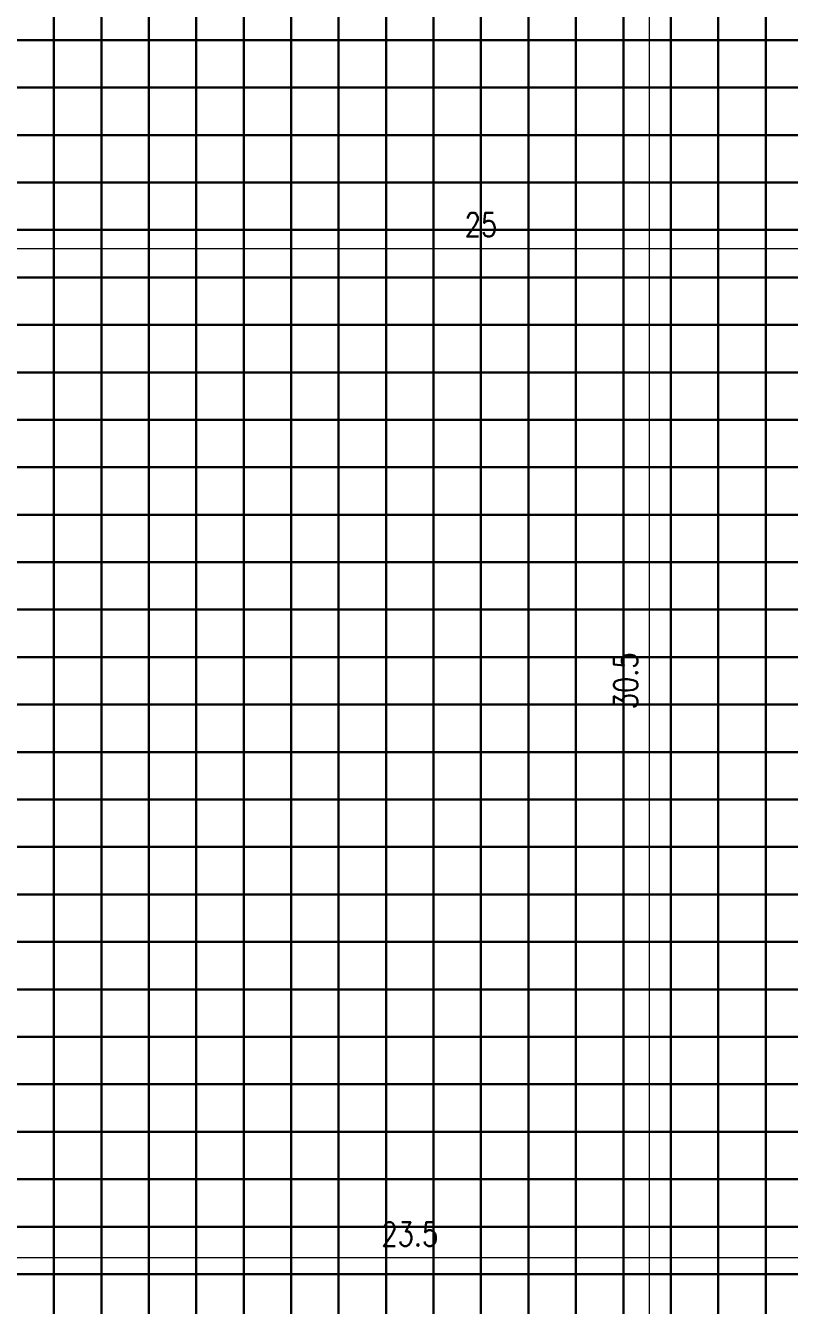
# Model space of a CAD drawing. Header units: millimetres. Extents: x -66 to 79, y -30 to 113.
# Drawn here: x -22.3 to -14.25, y 84.82 to 98.3 of the extents above; entities that cross this region are included whole.
import ezdxf

# ---------------------------------------------------------------- set-up
doc = ezdxf.new("R2010")
doc.units = ezdxf.units.MM
doc.layers.get('Defpoints').update_dxf_attribs({"color": 181})
doc.layers.add('Main_blokcs', color=3, linetype='Continuous')
doc.styles.add('ROMANS', font='ROMANS.shx', dxfattribs={"width": 0.8})
doc.dimstyles.new('DIM_0.1', dxfattribs={"dimscale": 0.1, "dimtxt": 2.5, "dimasz": 2.5, "dimexe": 1.25, "dimexo": 1.25, "dimgap": 1.25, "dimtad": 1, "dimdec": 3, "dimzin": 11, "dimdsep": 46, "dimtxsty": 'ROMANS', "dimcen": 0, "dimclrd": 1, "dimclre": 1, "dimclrt": 7, "dimadec": 4, "dimazin": 3, "dimtfac": 1, "dimtdec": 3, "dimtofl": 0, "dimtmove": 2, "dimatfit": 3, "dimfxl": 1, "dimfrac": 2, "dimtolj": 1, "dimtzin": 11, "dimlwd": 0, "dimlwe": 0, "dimarcsym": 0})

# ---------------------------------------------------------------- blocks, each defined once
blk = doc.blocks.new('*D11')
at = {"color": 1, "lineweight": 0, "transparency": 16777216}
for p, q in [((-15.125, 106.651), (-15.849, 106.651)), ((-15.724, 76.401), (-15.724, 106.401)), ((-15.125, 76.151), (-15.849, 76.151))]:
    blk.add_line(p, q, dxfattribs=at)
at = {"color": 1, "transparency": 16777216}
for points in [[(-15.766, 106.401), (-15.683, 106.401), (-15.724, 106.651)], [(-15.766, 76.401), (-15.683, 76.401), (-15.724, 76.151)]]:
    blk.add_solid(points, dxfattribs=at)
at = {"layer": 'Defpoints', "color": 0, "transparency": 16777216}
for p in [(-15.724, 106.651), (-15, 106.651), (-15, 76.151)]:
    blk.add_point(p, dxfattribs=at)
at = {"color": 7, "transparency": 16777216, "insert": (-15.974, 91.401), "char_height": 0.25, "attachment_point": 5, "rotation": 90, "style": 'ROMANS'}
blk.add_mtext('\\A1;30.5', dxfattribs=at)
blk = doc.blocks.new('*D25')
at = {"color": 1, "lineweight": 0, "transparency": 16777216}
for p, q in [((-30, 85.526), (-30, 85.197)), ((-6.5, 85.526), (-6.5, 85.197)), ((-6.75, 85.322), (-29.75, 85.322))]:
    blk.add_line(p, q, dxfattribs=at)
at = {"color": 1, "transparency": 16777216}
for points in [[(-29.75, 85.363), (-29.75, 85.28), (-30, 85.322)], [(-6.75, 85.363), (-6.75, 85.28), (-6.5, 85.322)]]:
    blk.add_solid(points, dxfattribs=at)
at = {"layer": 'Defpoints', "color": 0, "transparency": 16777216}
for p in [(-30, 85.651), (-6.5, 85.651), (-30, 85.322)]:
    blk.add_point(p, dxfattribs=at)
at = {"color": 7, "transparency": 16777216, "insert": (-18.25, 85.572), "char_height": 0.25, "attachment_point": 5, "style": 'ROMANS'}
blk.add_mtext('\\A1;23.5', dxfattribs=at)
blk = doc.blocks.new('*D38')
at = {"color": 1, "lineweight": 0, "transparency": 16777216}
for p, q in [((-30, 96.026), (-30, 95.831)), ((-5, 96.026), (-5, 95.831)), ((-29.75, 95.956), (-5.25, 95.956))]:
    blk.add_line(p, q, dxfattribs=at)
at = {"color": 1, "transparency": 16777216}
for points in [[(-29.75, 95.997), (-29.75, 95.914), (-30, 95.956)], [(-5.25, 95.997), (-5.25, 95.914), (-5, 95.956)]]:
    blk.add_solid(points, dxfattribs=at)
at = {"layer": 'Defpoints', "color": 0, "transparency": 16777216}
for p in [(-30, 96.151), (-5, 96.151), (-5, 95.956)]:
    blk.add_point(p, dxfattribs=at)
at = {"color": 7, "transparency": 16777216, "insert": (-17.5, 96.206), "char_height": 0.25, "attachment_point": 5, "style": 'ROMANS'}
blk.add_mtext('\\A1;25', dxfattribs=at)

msp = doc.modelspace()

# ---------------------------------------------------------------- linework, layer by layer
for points in [[(-22.5, 98.6508), (-22, 98.6508), (-22, 98.1508), (-22.5, 98.1508)], [(-22, 98.6508), (-21.5, 98.6508), (-21.5, 98.1508), (-22, 98.1508)], [(-21.5, 98.6508), (-21, 98.6508), (-21, 98.1508), (-21.5, 98.1508)], [(-21, 98.6508), (-20.5, 98.6508), (-20.5, 98.1508), (-21, 98.1508)], [(-20.5, 98.6508), (-20, 98.6508), (-20, 98.1508), (-20.5, 98.1508)], [(-20, 98.6508), (-19.5, 98.6508), (-19.5, 98.1508), (-20, 98.1508)], [(-19.5, 98.6508), (-19, 98.6508), (-19, 98.1508), (-19.5, 98.1508)], [(-19, 98.6508), (-18.5, 98.6508), (-18.5, 98.1508), (-19, 98.1508)], [(-18.5, 98.6508), (-18, 98.6508), (-18, 98.1508), (-18.5, 98.1508)], [(-18, 98.6508), (-17.5, 98.6508), (-17.5, 98.1508), (-18, 98.1508)], [(-17.5, 98.6508), (-17, 98.6508), (-17, 98.1508), (-17.5, 98.1508)], [(-17, 98.6508), (-16.5, 98.6508), (-16.5, 98.1508), (-17, 98.1508)], [(-16.5, 98.6508), (-16, 98.6508), (-16, 98.1508), (-16.5, 98.1508)], [(-16, 98.6508), (-15.5, 98.6508), (-15.5, 98.1508), (-16, 98.1508)], [(-15.5, 98.6508), (-15, 98.6508), (-15, 98.1508), (-15.5, 98.1508)], [(-15, 98.6508), (-14.5, 98.6508), (-14.5, 98.1508), (-15, 98.1508)], [(-14.5, 98.6508), (-14, 98.6508), (-14, 98.1508), (-14.5, 98.1508)], [(-22.5, 98.1508), (-22, 98.1508), (-22, 97.6508), (-22.5, 97.6508)], [(-22, 98.1508), (-21.5, 98.1508), (-21.5, 97.6508), (-22, 97.6508)], [(-21.5, 98.1508), (-21, 98.1508), (-21, 97.6508), (-21.5, 97.6508)], [(-21, 98.1508), (-20.5, 98.1508), (-20.5, 97.6508), (-21, 97.6508)], [(-20.5, 98.1508), (-20, 98.1508), (-20, 97.6508), (-20.5, 97.6508)], [(-20, 98.1508), (-19.5, 98.1508), (-19.5, 97.6508), (-20, 97.6508)], [(-19.5, 98.1508), (-19, 98.1508), (-19, 97.6508), (-19.5, 97.6508)], [(-19, 98.1508), (-18.5, 98.1508), (-18.5, 97.6508), (-19, 97.6508)], [(-18.5, 98.1508), (-18, 98.1508), (-18, 97.6508), (-18.5, 97.6508)], [(-18, 98.1508), (-17.5, 98.1508), (-17.5, 97.6508), (-18, 97.6508)], [(-17.5, 98.1508), (-17, 98.1508), (-17, 97.6508), (-17.5, 97.6508)], [(-17, 98.1508), (-16.5, 98.1508), (-16.5, 97.6508), (-17, 97.6508)], [(-16.5, 98.1508), (-16, 98.1508), (-16, 97.6508), (-16.5, 97.6508)], [(-16, 98.1508), (-15.5, 98.1508), (-15.5, 97.6508), (-16, 97.6508)], [(-15.5, 98.1508), (-15, 98.1508), (-15, 97.6508), (-15.5, 97.6508)], [(-15, 98.1508), (-14.5, 98.1508), (-14.5, 97.6508), (-15, 97.6508)], [(-14.5, 98.1508), (-14, 98.1508), (-14, 97.6508), (-14.5, 97.6508)], [(-22.5, 97.6508), (-22, 97.6508), (-22, 97.1508), (-22.5, 97.1508)], [(-22, 97.6508), (-21.5, 97.6508), (-21.5, 97.1508), (-22, 97.1508)], [(-21.5, 97.6508), (-21, 97.6508), (-21, 97.1508), (-21.5, 97.1508)], [(-21, 97.6508), (-20.5, 97.6508), (-20.5, 97.1508), (-21, 97.1508)], [(-20.5, 97.6508), (-20, 97.6508), (-20, 97.1508), (-20.5, 97.1508)], [(-20, 97.6508), (-19.5, 97.6508), (-19.5, 97.1508), (-20, 97.1508)], [(-19.5, 97.6508), (-19, 97.6508), (-19, 97.1508), (-19.5, 97.1508)], [(-19, 97.6508), (-18.5, 97.6508), (-18.5, 97.1508), (-19, 97.1508)], [(-18.5, 97.6508), (-18, 97.6508), (-18, 97.1508), (-18.5, 97.1508)], [(-18, 97.6508), (-17.5, 97.6508), (-17.5, 97.1508), (-18, 97.1508)], [(-17.5, 97.6508), (-17, 97.6508), (-17, 97.1508), (-17.5, 97.1508)], [(-17, 97.6508), (-16.5, 97.6508), (-16.5, 97.1508), (-17, 97.1508)], [(-16.5, 97.6508), (-16, 97.6508), (-16, 97.1508), (-16.5, 97.1508)], [(-16, 97.6508), (-15.5, 97.6508), (-15.5, 97.1508), (-16, 97.1508)], [(-15.5, 97.6508), (-15, 97.6508), (-15, 97.1508), (-15.5, 97.1508)], [(-15, 97.6508), (-14.5, 97.6508), (-14.5, 97.1508), (-15, 97.1508)], [(-14.5, 97.6508), (-14, 97.6508), (-14, 97.1508), (-14.5, 97.1508)], [(-22.5, 97.1508), (-22, 97.1508), (-22, 96.6508), (-22.5, 96.6508)], [(-22, 97.1508), (-21.5, 97.1508), (-21.5, 96.6508), (-22, 96.6508)], [(-21.5, 97.1508), (-21, 97.1508), (-21, 96.6508), (-21.5, 96.6508)], [(-21, 97.1508), (-20.5, 97.1508), (-20.5, 96.6508), (-21, 96.6508)], [(-20.5, 97.1508), (-20, 97.1508), (-20, 96.6508), (-20.5, 96.6508)], [(-20, 97.1508), (-19.5, 97.1508), (-19.5, 96.6508), (-20, 96.6508)], [(-19.5, 97.1508), (-19, 97.1508), (-19, 96.6508), (-19.5, 96.6508)], [(-19, 97.1508), (-18.5, 97.1508), (-18.5, 96.6508), (-19, 96.6508)], [(-18.5, 97.1508), (-18, 97.1508), (-18, 96.6508), (-18.5, 96.6508)], [(-18, 97.1508), (-17.5, 97.1508), (-17.5, 96.6508), (-18, 96.6508)], [(-17.5, 97.1508), (-17, 97.1508), (-17, 96.6508), (-17.5, 96.6508)], [(-17, 97.1508), (-16.5, 97.1508), (-16.5, 96.6508), (-17, 96.6508)], [(-16.5, 97.1508), (-16, 97.1508), (-16, 96.6508), (-16.5, 96.6508)], [(-16, 97.1508), (-15.5, 97.1508), (-15.5, 96.6508), (-16, 96.6508)], [(-15.5, 97.1508), (-15, 97.1508), (-15, 96.6508), (-15.5, 96.6508)], [(-15, 97.1508), (-14.5, 97.1508), (-14.5, 96.6508), (-15, 96.6508)], [(-14.5, 97.1508), (-14, 97.1508), (-14, 96.6508), (-14.5, 96.6508)], [(-22.5, 96.6508), (-22, 96.6508), (-22, 96.1508), (-22.5, 96.1508)], [(-22, 96.6508), (-21.5, 96.6508), (-21.5, 96.1508), (-22, 96.1508)], [(-21.5, 96.6508), (-21, 96.6508), (-21, 96.1508), (-21.5, 96.1508)], [(-21, 96.6508), (-20.5, 96.6508), (-20.5, 96.1508), (-21, 96.1508)], [(-20.5, 96.6508), (-20, 96.6508), (-20, 96.1508), (-20.5, 96.1508)], [(-20, 96.6508), (-19.5, 96.6508), (-19.5, 96.1508), (-20, 96.1508)], [(-19.5, 96.6508), (-19, 96.6508), (-19, 96.1508), (-19.5, 96.1508)], [(-19, 96.6508), (-18.5, 96.6508), (-18.5, 96.1508), (-19, 96.1508)], [(-18.5, 96.6508), (-18, 96.6508), (-18, 96.1508), (-18.5, 96.1508)], [(-18, 96.6508), (-17.5, 96.6508), (-17.5, 96.1508), (-18, 96.1508)], [(-17.5, 96.6508), (-17, 96.6508), (-17, 96.1508), (-17.5, 96.1508)], [(-17, 96.6508), (-16.5, 96.6508), (-16.5, 96.1508), (-17, 96.1508)], [(-16.5, 96.6508), (-16, 96.6508), (-16, 96.1508), (-16.5, 96.1508)], [(-16, 96.6508), (-15.5, 96.6508), (-15.5, 96.1508), (-16, 96.1508)], [(-15.5, 96.6508), (-15, 96.6508), (-15, 96.1508), (-15.5, 96.1508)], [(-15, 96.6508), (-14.5, 96.6508), (-14.5, 96.1508), (-15, 96.1508)], [(-14.5, 96.6508), (-14, 96.6508), (-14, 96.1508), (-14.5, 96.1508)], [(-22.5, 96.1508), (-22, 96.1508), (-22, 95.6508), (-22.5, 95.6508)], [(-22, 96.1508), (-21.5, 96.1508), (-21.5, 95.6508), (-22, 95.6508)], [(-21.5, 96.1508), (-21, 96.1508), (-21, 95.6508), (-21.5, 95.6508)], [(-21, 96.1508), (-20.5, 96.1508), (-20.5, 95.6508), (-21, 95.6508)], [(-20.5, 96.1508), (-20, 96.1508), (-20, 95.6508), (-20.5, 95.6508)], [(-20, 96.1508), (-19.5, 96.1508), (-19.5, 95.6508), (-20, 95.6508)], [(-19.5, 96.1508), (-19, 96.1508), (-19, 95.6508), (-19.5, 95.6508)], [(-19, 96.1508), (-18.5, 96.1508), (-18.5, 95.6508), (-19, 95.6508)], [(-18.5, 96.1508), (-18, 96.1508), (-18, 95.6508), (-18.5, 95.6508)], [(-18, 96.1508), (-17.5, 96.1508), (-17.5, 95.6508), (-18, 95.6508)], [(-17.5, 96.1508), (-17, 96.1508), (-17, 95.6508), (-17.5, 95.6508)], [(-17, 96.1508), (-16.5, 96.1508), (-16.5, 95.6508), (-17, 95.6508)], [(-16.5, 96.1508), (-16, 96.1508), (-16, 95.6508), (-16.5, 95.6508)], [(-16, 96.1508), (-15.5, 96.1508), (-15.5, 95.6508), (-16, 95.6508)], [(-15.5, 96.1508), (-15, 96.1508), (-15, 95.6508), (-15.5, 95.6508)], [(-15, 96.1508), (-14.5, 96.1508), (-14.5, 95.6508), (-15, 95.6508)], [(-14.5, 96.1508), (-14, 96.1508), (-14, 95.6508), (-14.5, 95.6508)], [(-22.5, 95.6508), (-22, 95.6508), (-22, 95.1508), (-22.5, 95.1508)], [(-22, 95.6508), (-21.5, 95.6508), (-21.5, 95.1508), (-22, 95.1508)], [(-21.5, 95.6508), (-21, 95.6508), (-21, 95.1508), (-21.5, 95.1508)], [(-21, 95.6508), (-20.5, 95.6508), (-20.5, 95.1508), (-21, 95.1508)], [(-20.5, 95.6508), (-20, 95.6508), (-20, 95.1508), (-20.5, 95.1508)], [(-20, 95.6508), (-19.5, 95.6508), (-19.5, 95.1508), (-20, 95.1508)], [(-19.5, 95.6508), (-19, 95.6508), (-19, 95.1508), (-19.5, 95.1508)], [(-19, 95.6508), (-18.5, 95.6508), (-18.5, 95.1508), (-19, 95.1508)], [(-18.5, 95.6508), (-18, 95.6508), (-18, 95.1508), (-18.5, 95.1508)], [(-18, 95.6508), (-17.5, 95.6508), (-17.5, 95.1508), (-18, 95.1508)], [(-17.5, 95.6508), (-17, 95.6508), (-17, 95.1508), (-17.5, 95.1508)], [(-17, 95.6508), (-16.5, 95.6508), (-16.5, 95.1508), (-17, 95.1508)], [(-16.5, 95.6508), (-16, 95.6508), (-16, 95.1508), (-16.5, 95.1508)], [(-16, 95.6508), (-15.5, 95.6508), (-15.5, 95.1508), (-16, 95.1508)], [(-15.5, 95.6508), (-15, 95.6508), (-15, 95.1508), (-15.5, 95.1508)], [(-15, 95.6508), (-14.5, 95.6508), (-14.5, 95.1508), (-15, 95.1508)], [(-14.5, 95.6508), (-14, 95.6508), (-14, 95.1508), (-14.5, 95.1508)], [(-22.5, 95.1508), (-22, 95.1508), (-22, 94.6508), (-22.5, 94.6508)], [(-22, 95.1508), (-21.5, 95.1508), (-21.5, 94.6508), (-22, 94.6508)], [(-21.5, 95.1508), (-21, 95.1508), (-21, 94.6508), (-21.5, 94.6508)], [(-21, 95.1508), (-20.5, 95.1508), (-20.5, 94.6508), (-21, 94.6508)], [(-20.5, 95.1508), (-20, 95.1508), (-20, 94.6508), (-20.5, 94.6508)], [(-20, 95.1508), (-19.5, 95.1508), (-19.5, 94.6508), (-20, 94.6508)], [(-19.5, 95.1508), (-19, 95.1508), (-19, 94.6508), (-19.5, 94.6508)], [(-19, 95.1508), (-18.5, 95.1508), (-18.5, 94.6508), (-19, 94.6508)], [(-18.5, 95.1508), (-18, 95.1508), (-18, 94.6508), (-18.5, 94.6508)], [(-18, 95.1508), (-17.5, 95.1508), (-17.5, 94.6508), (-18, 94.6508)], [(-17.5, 95.1508), (-17, 95.1508), (-17, 94.6508), (-17.5, 94.6508)], [(-17, 95.1508), (-16.5, 95.1508), (-16.5, 94.6508), (-17, 94.6508)], [(-16.5, 95.1508), (-16, 95.1508), (-16, 94.6508), (-16.5, 94.6508)], [(-16, 95.1508), (-15.5, 95.1508), (-15.5, 94.6508), (-16, 94.6508)], [(-15.5, 95.1508), (-15, 95.1508), (-15, 94.6508), (-15.5, 94.6508)], [(-15, 95.1508), (-14.5, 95.1508), (-14.5, 94.6508), (-15, 94.6508)], [(-14.5, 95.1508), (-14, 95.1508), (-14, 94.6508), (-14.5, 94.6508)], [(-22.5, 94.6508), (-22, 94.6508), (-22, 94.1508), (-22.5, 94.1508)], [(-22, 94.6508), (-21.5, 94.6508), (-21.5, 94.1508), (-22, 94.1508)], [(-21.5, 94.6508), (-21, 94.6508), (-21, 94.1508), (-21.5, 94.1508)], [(-21, 94.6508), (-20.5, 94.6508), (-20.5, 94.1508), (-21, 94.1508)], [(-20.5, 94.6508), (-20, 94.6508), (-20, 94.1508), (-20.5, 94.1508)], [(-20, 94.6508), (-19.5, 94.6508), (-19.5, 94.1508), (-20, 94.1508)], [(-19.5, 94.6508), (-19, 94.6508), (-19, 94.1508), (-19.5, 94.1508)], [(-19, 94.6508), (-18.5, 94.6508), (-18.5, 94.1508), (-19, 94.1508)], [(-18.5, 94.6508), (-18, 94.6508), (-18, 94.1508), (-18.5, 94.1508)], [(-18, 94.6508), (-17.5, 94.6508), (-17.5, 94.1508), (-18, 94.1508)], [(-17.5, 94.6508), (-17, 94.6508), (-17, 94.1508), (-17.5, 94.1508)], [(-17, 94.6508), (-16.5, 94.6508), (-16.5, 94.1508), (-17, 94.1508)], [(-16.5, 94.6508), (-16, 94.6508), (-16, 94.1508), (-16.5, 94.1508)], [(-16, 94.6508), (-15.5, 94.6508), (-15.5, 94.1508), (-16, 94.1508)], [(-15.5, 94.6508), (-15, 94.6508), (-15, 94.1508), (-15.5, 94.1508)], [(-15, 94.6508), (-14.5, 94.6508), (-14.5, 94.1508), (-15, 94.1508)], [(-14.5, 94.6508), (-14, 94.6508), (-14, 94.1508), (-14.5, 94.1508)], [(-22.5, 94.1508), (-22, 94.1508), (-22, 93.6508), (-22.5, 93.6508)], [(-22, 94.1508), (-21.5, 94.1508), (-21.5, 93.6508), (-22, 93.6508)], [(-21.5, 94.1508), (-21, 94.1508), (-21, 93.6508), (-21.5, 93.6508)], [(-21, 94.1508), (-20.5, 94.1508), (-20.5, 93.6508), (-21, 93.6508)], [(-20.5, 94.1508), (-20, 94.1508), (-20, 93.6508), (-20.5, 93.6508)], [(-20, 94.1508), (-19.5, 94.1508), (-19.5, 93.6508), (-20, 93.6508)], [(-19.5, 94.1508), (-19, 94.1508), (-19, 93.6508), (-19.5, 93.6508)], [(-19, 94.1508), (-18.5, 94.1508), (-18.5, 93.6508), (-19, 93.6508)], [(-18.5, 94.1508), (-18, 94.1508), (-18, 93.6508), (-18.5, 93.6508)], [(-18, 94.1508), (-17.5, 94.1508), (-17.5, 93.6508), (-18, 93.6508)], [(-17.5, 94.1508), (-17, 94.1508), (-17, 93.6508), (-17.5, 93.6508)], [(-17, 94.1508), (-16.5, 94.1508), (-16.5, 93.6508), (-17, 93.6508)], [(-16.5, 94.1508), (-16, 94.1508), (-16, 93.6508), (-16.5, 93.6508)], [(-16, 94.1508), (-15.5, 94.1508), (-15.5, 93.6508), (-16, 93.6508)], [(-15.5, 94.1508), (-15, 94.1508), (-15, 93.6508), (-15.5, 93.6508)], [(-15, 94.1508), (-14.5, 94.1508), (-14.5, 93.6508), (-15, 93.6508)], [(-14.5, 94.1508), (-14, 94.1508), (-14, 93.6508), (-14.5, 93.6508)], [(-22.5, 93.6508), (-22, 93.6508), (-22, 93.1508), (-22.5, 93.1508)], [(-22, 93.6508), (-21.5, 93.6508), (-21.5, 93.1508), (-22, 93.1508)], [(-21.5, 93.6508), (-21, 93.6508), (-21, 93.1508), (-21.5, 93.1508)], [(-21, 93.6508), (-20.5, 93.6508), (-20.5, 93.1508), (-21, 93.1508)], [(-20.5, 93.6508), (-20, 93.6508), (-20, 93.1508), (-20.5, 93.1508)], [(-20, 93.6508), (-19.5, 93.6508), (-19.5, 93.1508), (-20, 93.1508)], [(-19.5, 93.6508), (-19, 93.6508), (-19, 93.1508), (-19.5, 93.1508)], [(-19, 93.6508), (-18.5, 93.6508), (-18.5, 93.1508), (-19, 93.1508)], [(-18.5, 93.6508), (-18, 93.6508), (-18, 93.1508), (-18.5, 93.1508)], [(-18, 93.6508), (-17.5, 93.6508), (-17.5, 93.1508), (-18, 93.1508)], [(-17.5, 93.6508), (-17, 93.6508), (-17, 93.1508), (-17.5, 93.1508)], [(-17, 93.6508), (-16.5, 93.6508), (-16.5, 93.1508), (-17, 93.1508)], [(-16.5, 93.6508), (-16, 93.6508), (-16, 93.1508), (-16.5, 93.1508)], [(-16, 93.6508), (-15.5, 93.6508), (-15.5, 93.1508), (-16, 93.1508)], [(-15.5, 93.6508), (-15, 93.6508), (-15, 93.1508), (-15.5, 93.1508)], [(-15, 93.6508), (-14.5, 93.6508), (-14.5, 93.1508), (-15, 93.1508)], [(-14.5, 93.6508), (-14, 93.6508), (-14, 93.1508), (-14.5, 93.1508)], [(-22.5, 93.1508), (-22, 93.1508), (-22, 92.6508), (-22.5, 92.6508)], [(-22, 93.1508), (-21.5, 93.1508), (-21.5, 92.6508), (-22, 92.6508)], [(-21.5, 93.1508), (-21, 93.1508), (-21, 92.6508), (-21.5, 92.6508)], [(-21, 93.1508), (-20.5, 93.1508), (-20.5, 92.6508), (-21, 92.6508)], [(-20.5, 93.1508), (-20, 93.1508), (-20, 92.6508), (-20.5, 92.6508)], [(-20, 93.1508), (-19.5, 93.1508), (-19.5, 92.6508), (-20, 92.6508)], [(-19.5, 93.1508), (-19, 93.1508), (-19, 92.6508), (-19.5, 92.6508)], [(-19, 93.1508), (-18.5, 93.1508), (-18.5, 92.6508), (-19, 92.6508)], [(-18.5, 93.1508), (-18, 93.1508), (-18, 92.6508), (-18.5, 92.6508)], [(-18, 93.1508), (-17.5, 93.1508), (-17.5, 92.6508), (-18, 92.6508)], [(-17.5, 93.1508), (-17, 93.1508), (-17, 92.6508), (-17.5, 92.6508)], [(-17, 93.1508), (-16.5, 93.1508), (-16.5, 92.6508), (-17, 92.6508)], [(-16.5, 93.1508), (-16, 93.1508), (-16, 92.6508), (-16.5, 92.6508)], [(-16, 93.1508), (-15.5, 93.1508), (-15.5, 92.6508), (-16, 92.6508)], [(-15.5, 93.1508), (-15, 93.1508), (-15, 92.6508), (-15.5, 92.6508)], [(-15, 93.1508), (-14.5, 93.1508), (-14.5, 92.6508), (-15, 92.6508)], [(-14.5, 93.1508), (-14, 93.1508), (-14, 92.6508), (-14.5, 92.6508)], [(-22.5, 92.6508), (-22, 92.6508), (-22, 92.1508), (-22.5, 92.1508)], [(-22, 92.6508), (-21.5, 92.6508), (-21.5, 92.1508), (-22, 92.1508)], [(-21.5, 92.6508), (-21, 92.6508), (-21, 92.1508), (-21.5, 92.1508)], [(-21, 92.6508), (-20.5, 92.6508), (-20.5, 92.1508), (-21, 92.1508)], [(-20.5, 92.6508), (-20, 92.6508), (-20, 92.1508), (-20.5, 92.1508)], [(-20, 92.6508), (-19.5, 92.6508), (-19.5, 92.1508), (-20, 92.1508)], [(-19.5, 92.6508), (-19, 92.6508), (-19, 92.1508), (-19.5, 92.1508)], [(-19, 92.6508), (-18.5, 92.6508), (-18.5, 92.1508), (-19, 92.1508)], [(-18.5, 92.6508), (-18, 92.6508), (-18, 92.1508), (-18.5, 92.1508)], [(-18, 92.6508), (-17.5, 92.6508), (-17.5, 92.1508), (-18, 92.1508)], [(-17.5, 92.6508), (-17, 92.6508), (-17, 92.1508), (-17.5, 92.1508)], [(-17, 92.6508), (-16.5, 92.6508), (-16.5, 92.1508), (-17, 92.1508)], [(-16.5, 92.6508), (-16, 92.6508), (-16, 92.1508), (-16.5, 92.1508)], [(-16, 92.6508), (-15.5, 92.6508), (-15.5, 92.1508), (-16, 92.1508)], [(-15.5, 92.6508), (-15, 92.6508), (-15, 92.1508), (-15.5, 92.1508)], [(-15, 92.6508), (-14.5, 92.6508), (-14.5, 92.1508), (-15, 92.1508)], [(-14.5, 92.6508), (-14, 92.6508), (-14, 92.1508), (-14.5, 92.1508)], [(-22.5, 92.1508), (-22, 92.1508), (-22, 91.6508), (-22.5, 91.6508)], [(-22, 92.1508), (-21.5, 92.1508), (-21.5, 91.6508), (-22, 91.6508)], [(-21.5, 92.1508), (-21, 92.1508), (-21, 91.6508), (-21.5, 91.6508)], [(-21, 92.1508), (-20.5, 92.1508), (-20.5, 91.6508), (-21, 91.6508)], [(-20.5, 92.1508), (-20, 92.1508), (-20, 91.6508), (-20.5, 91.6508)], [(-20, 92.1508), (-19.5, 92.1508), (-19.5, 91.6508), (-20, 91.6508)], [(-19.5, 92.1508), (-19, 92.1508), (-19, 91.6508), (-19.5, 91.6508)], [(-19, 92.1508), (-18.5, 92.1508), (-18.5, 91.6508), (-19, 91.6508)], [(-18.5, 92.1508), (-18, 92.1508), (-18, 91.6508), (-18.5, 91.6508)], [(-18, 92.1508), (-17.5, 92.1508), (-17.5, 91.6508), (-18, 91.6508)], [(-17.5, 92.1508), (-17, 92.1508), (-17, 91.6508), (-17.5, 91.6508)], [(-17, 92.1508), (-16.5, 92.1508), (-16.5, 91.6508), (-17, 91.6508)], [(-16.5, 92.1508), (-16, 92.1508), (-16, 91.6508), (-16.5, 91.6508)], [(-16, 92.1508), (-15.5, 92.1508), (-15.5, 91.6508), (-16, 91.6508)], [(-15.5, 92.1508), (-15, 92.1508), (-15, 91.6508), (-15.5, 91.6508)], [(-15, 92.1508), (-14.5, 92.1508), (-14.5, 91.6508), (-15, 91.6508)], [(-14.5, 92.1508), (-14, 92.1508), (-14, 91.6508), (-14.5, 91.6508)], [(-22.5, 91.6508), (-22, 91.6508), (-22, 91.1508), (-22.5, 91.1508)], [(-22, 91.6508), (-21.5, 91.6508), (-21.5, 91.1508), (-22, 91.1508)], [(-21.5, 91.6508), (-21, 91.6508), (-21, 91.1508), (-21.5, 91.1508)], [(-21, 91.6508), (-20.5, 91.6508), (-20.5, 91.1508), (-21, 91.1508)], [(-20.5, 91.6508), (-20, 91.6508), (-20, 91.1508), (-20.5, 91.1508)], [(-20, 91.6508), (-19.5, 91.6508), (-19.5, 91.1508), (-20, 91.1508)], [(-19.5, 91.6508), (-19, 91.6508), (-19, 91.1508), (-19.5, 91.1508)], [(-19, 91.6508), (-18.5, 91.6508), (-18.5, 91.1508), (-19, 91.1508)], [(-18.5, 91.6508), (-18, 91.6508), (-18, 91.1508), (-18.5, 91.1508)], [(-18, 91.6508), (-17.5, 91.6508), (-17.5, 91.1508), (-18, 91.1508)], [(-17.5, 91.6508), (-17, 91.6508), (-17, 91.1508), (-17.5, 91.1508)], [(-17, 91.6508), (-16.5, 91.6508), (-16.5, 91.1508), (-17, 91.1508)], [(-16.5, 91.6508), (-16, 91.6508), (-16, 91.1508), (-16.5, 91.1508)], [(-16, 91.6508), (-15.5, 91.6508), (-15.5, 91.1508), (-16, 91.1508)], [(-15.5, 91.6508), (-15, 91.6508), (-15, 91.1508), (-15.5, 91.1508)], [(-15, 91.6508), (-14.5, 91.6508), (-14.5, 91.1508), (-15, 91.1508)], [(-14.5, 91.6508), (-14, 91.6508), (-14, 91.1508), (-14.5, 91.1508)], [(-22.5, 91.1508), (-22, 91.1508), (-22, 90.6508), (-22.5, 90.6508)], [(-22, 91.1508), (-21.5, 91.1508), (-21.5, 90.6508), (-22, 90.6508)], [(-21.5, 91.1508), (-21, 91.1508), (-21, 90.6508), (-21.5, 90.6508)], [(-21, 91.1508), (-20.5, 91.1508), (-20.5, 90.6508), (-21, 90.6508)], [(-20.5, 91.1508), (-20, 91.1508), (-20, 90.6508), (-20.5, 90.6508)], [(-20, 91.1508), (-19.5, 91.1508), (-19.5, 90.6508), (-20, 90.6508)], [(-19.5, 91.1508), (-19, 91.1508), (-19, 90.6508), (-19.5, 90.6508)], [(-19, 91.1508), (-18.5, 91.1508), (-18.5, 90.6508), (-19, 90.6508)], [(-18.5, 91.1508), (-18, 91.1508), (-18, 90.6508), (-18.5, 90.6508)], [(-18, 91.1508), (-17.5, 91.1508), (-17.5, 90.6508), (-18, 90.6508)], [(-17.5, 91.1508), (-17, 91.1508), (-17, 90.6508), (-17.5, 90.6508)], [(-17, 91.1508), (-16.5, 91.1508), (-16.5, 90.6508), (-17, 90.6508)], [(-16.5, 91.1508), (-16, 91.1508), (-16, 90.6508), (-16.5, 90.6508)], [(-16, 91.1508), (-15.5, 91.1508), (-15.5, 90.6508), (-16, 90.6508)], [(-15.5, 91.1508), (-15, 91.1508), (-15, 90.6508), (-15.5, 90.6508)], [(-15, 91.1508), (-14.5, 91.1508), (-14.5, 90.6508), (-15, 90.6508)], [(-14.5, 91.1508), (-14, 91.1508), (-14, 90.6508), (-14.5, 90.6508)], [(-22.5, 90.6508), (-22, 90.6508), (-22, 90.1508), (-22.5, 90.1508)], [(-22, 90.6508), (-21.5, 90.6508), (-21.5, 90.1508), (-22, 90.1508)], [(-21.5, 90.6508), (-21, 90.6508), (-21, 90.1508), (-21.5, 90.1508)], [(-21, 90.6508), (-20.5, 90.6508), (-20.5, 90.1508), (-21, 90.1508)], [(-20.5, 90.6508), (-20, 90.6508), (-20, 90.1508), (-20.5, 90.1508)], [(-20, 90.6508), (-19.5, 90.6508), (-19.5, 90.1508), (-20, 90.1508)], [(-19.5, 90.6508), (-19, 90.6508), (-19, 90.1508), (-19.5, 90.1508)], [(-19, 90.6508), (-18.5, 90.6508), (-18.5, 90.1508), (-19, 90.1508)], [(-18.5, 90.6508), (-18, 90.6508), (-18, 90.1508), (-18.5, 90.1508)], [(-18, 90.6508), (-17.5, 90.6508), (-17.5, 90.1508), (-18, 90.1508)], [(-17.5, 90.6508), (-17, 90.6508), (-17, 90.1508), (-17.5, 90.1508)], [(-17, 90.6508), (-16.5, 90.6508), (-16.5, 90.1508), (-17, 90.1508)], [(-16.5, 90.6508), (-16, 90.6508), (-16, 90.1508), (-16.5, 90.1508)], [(-16, 90.6508), (-15.5, 90.6508), (-15.5, 90.1508), (-16, 90.1508)], [(-15.5, 90.6508), (-15, 90.6508), (-15, 90.1508), (-15.5, 90.1508)], [(-15, 90.6508), (-14.5, 90.6508), (-14.5, 90.1508), (-15, 90.1508)], [(-14.5, 90.6508), (-14, 90.6508), (-14, 90.1508), (-14.5, 90.1508)], [(-22.5, 90.1508), (-22, 90.1508), (-22, 89.6508), (-22.5, 89.6508)], [(-22, 90.1508), (-21.5, 90.1508), (-21.5, 89.6508), (-22, 89.6508)], [(-21.5, 90.1508), (-21, 90.1508), (-21, 89.6508), (-21.5, 89.6508)], [(-21, 90.1508), (-20.5, 90.1508), (-20.5, 89.6508), (-21, 89.6508)], [(-20.5, 90.1508), (-20, 90.1508), (-20, 89.6508), (-20.5, 89.6508)], [(-20, 90.1508), (-19.5, 90.1508), (-19.5, 89.6508), (-20, 89.6508)], [(-19.5, 90.1508), (-19, 90.1508), (-19, 89.6508), (-19.5, 89.6508)], [(-19, 90.1508), (-18.5, 90.1508), (-18.5, 89.6508), (-19, 89.6508)], [(-18.5, 90.1508), (-18, 90.1508), (-18, 89.6508), (-18.5, 89.6508)], [(-18, 90.1508), (-17.5, 90.1508), (-17.5, 89.6508), (-18, 89.6508)], [(-17.5, 90.1508), (-17, 90.1508), (-17, 89.6508), (-17.5, 89.6508)], [(-17, 90.1508), (-16.5, 90.1508), (-16.5, 89.6508), (-17, 89.6508)], [(-16.5, 90.1508), (-16, 90.1508), (-16, 89.6508), (-16.5, 89.6508)], [(-16, 90.1508), (-15.5, 90.1508), (-15.5, 89.6508), (-16, 89.6508)], [(-15.5, 90.1508), (-15, 90.1508), (-15, 89.6508), (-15.5, 89.6508)], [(-15, 90.1508), (-14.5, 90.1508), (-14.5, 89.6508), (-15, 89.6508)], [(-14.5, 90.1508), (-14, 90.1508), (-14, 89.6508), (-14.5, 89.6508)], [(-22.5, 89.6508), (-22, 89.6508), (-22, 89.1508), (-22.5, 89.1508)], [(-22, 89.6508), (-21.5, 89.6508), (-21.5, 89.1508), (-22, 89.1508)], [(-21.5, 89.6508), (-21, 89.6508), (-21, 89.1508), (-21.5, 89.1508)], [(-21, 89.6508), (-20.5, 89.6508), (-20.5, 89.1508), (-21, 89.1508)], [(-20.5, 89.6508), (-20, 89.6508), (-20, 89.1508), (-20.5, 89.1508)], [(-20, 89.6508), (-19.5, 89.6508), (-19.5, 89.1508), (-20, 89.1508)], [(-19.5, 89.6508), (-19, 89.6508), (-19, 89.1508), (-19.5, 89.1508)], [(-19, 89.6508), (-18.5, 89.6508), (-18.5, 89.1508), (-19, 89.1508)], [(-18.5, 89.6508), (-18, 89.6508), (-18, 89.1508), (-18.5, 89.1508)], [(-18, 89.6508), (-17.5, 89.6508), (-17.5, 89.1508), (-18, 89.1508)], [(-17.5, 89.6508), (-17, 89.6508), (-17, 89.1508), (-17.5, 89.1508)], [(-17, 89.6508), (-16.5, 89.6508), (-16.5, 89.1508), (-17, 89.1508)], [(-16.5, 89.6508), (-16, 89.6508), (-16, 89.1508), (-16.5, 89.1508)], [(-16, 89.6508), (-15.5, 89.6508), (-15.5, 89.1508), (-16, 89.1508)], [(-15.5, 89.6508), (-15, 89.6508), (-15, 89.1508), (-15.5, 89.1508)], [(-15, 89.6508), (-14.5, 89.6508), (-14.5, 89.1508), (-15, 89.1508)], [(-14.5, 89.6508), (-14, 89.6508), (-14, 89.1508), (-14.5, 89.1508)], [(-22.5, 89.1508), (-22, 89.1508), (-22, 88.6508), (-22.5, 88.6508)], [(-22, 89.1508), (-21.5, 89.1508), (-21.5, 88.6508), (-22, 88.6508)], [(-21.5, 89.1508), (-21, 89.1508), (-21, 88.6508), (-21.5, 88.6508)], [(-21, 89.1508), (-20.5, 89.1508), (-20.5, 88.6508), (-21, 88.6508)], [(-20.5, 89.1508), (-20, 89.1508), (-20, 88.6508), (-20.5, 88.6508)], [(-20, 89.1508), (-19.5, 89.1508), (-19.5, 88.6508), (-20, 88.6508)], [(-19.5, 89.1508), (-19, 89.1508), (-19, 88.6508), (-19.5, 88.6508)], [(-19, 89.1508), (-18.5, 89.1508), (-18.5, 88.6508), (-19, 88.6508)], [(-18.5, 89.1508), (-18, 89.1508), (-18, 88.6508), (-18.5, 88.6508)], [(-18, 89.1508), (-17.5, 89.1508), (-17.5, 88.6508), (-18, 88.6508)], [(-17.5, 89.1508), (-17, 89.1508), (-17, 88.6508), (-17.5, 88.6508)], [(-17, 89.1508), (-16.5, 89.1508), (-16.5, 88.6508), (-17, 88.6508)], [(-16.5, 89.1508), (-16, 89.1508), (-16, 88.6508), (-16.5, 88.6508)], [(-16, 89.1508), (-15.5, 89.1508), (-15.5, 88.6508), (-16, 88.6508)], [(-15.5, 89.1508), (-15, 89.1508), (-15, 88.6508), (-15.5, 88.6508)], [(-15, 89.1508), (-14.5, 89.1508), (-14.5, 88.6508), (-15, 88.6508)], [(-14.5, 89.1508), (-14, 89.1508), (-14, 88.6508), (-14.5, 88.6508)], [(-22.5, 88.6508), (-22, 88.6508), (-22, 88.1508), (-22.5, 88.1508)], [(-22, 88.6508), (-21.5, 88.6508), (-21.5, 88.1508), (-22, 88.1508)], [(-21.5, 88.6508), (-21, 88.6508), (-21, 88.1508), (-21.5, 88.1508)], [(-21, 88.6508), (-20.5, 88.6508), (-20.5, 88.1508), (-21, 88.1508)], [(-20.5, 88.6508), (-20, 88.6508), (-20, 88.1508), (-20.5, 88.1508)], [(-20, 88.6508), (-19.5, 88.6508), (-19.5, 88.1508), (-20, 88.1508)], [(-19.5, 88.6508), (-19, 88.6508), (-19, 88.1508), (-19.5, 88.1508)], [(-19, 88.6508), (-18.5, 88.6508), (-18.5, 88.1508), (-19, 88.1508)], [(-18.5, 88.6508), (-18, 88.6508), (-18, 88.1508), (-18.5, 88.1508)], [(-18, 88.6508), (-17.5, 88.6508), (-17.5, 88.1508), (-18, 88.1508)], [(-17.5, 88.6508), (-17, 88.6508), (-17, 88.1508), (-17.5, 88.1508)], [(-17, 88.6508), (-16.5, 88.6508), (-16.5, 88.1508), (-17, 88.1508)], [(-16.5, 88.6508), (-16, 88.6508), (-16, 88.1508), (-16.5, 88.1508)], [(-16, 88.6508), (-15.5, 88.6508), (-15.5, 88.1508), (-16, 88.1508)], [(-15.5, 88.6508), (-15, 88.6508), (-15, 88.1508), (-15.5, 88.1508)], [(-15, 88.6508), (-14.5, 88.6508), (-14.5, 88.1508), (-15, 88.1508)], [(-14.5, 88.6508), (-14, 88.6508), (-14, 88.1508), (-14.5, 88.1508)], [(-22.5, 88.1508), (-22, 88.1508), (-22, 87.6508), (-22.5, 87.6508)], [(-22, 88.1508), (-21.5, 88.1508), (-21.5, 87.6508), (-22, 87.6508)], [(-21.5, 88.1508), (-21, 88.1508), (-21, 87.6508), (-21.5, 87.6508)], [(-21, 88.1508), (-20.5, 88.1508), (-20.5, 87.6508), (-21, 87.6508)], [(-20.5, 88.1508), (-20, 88.1508), (-20, 87.6508), (-20.5, 87.6508)], [(-20, 88.1508), (-19.5, 88.1508), (-19.5, 87.6508), (-20, 87.6508)], [(-19.5, 88.1508), (-19, 88.1508), (-19, 87.6508), (-19.5, 87.6508)], [(-19, 88.1508), (-18.5, 88.1508), (-18.5, 87.6508), (-19, 87.6508)], [(-18.5, 88.1508), (-18, 88.1508), (-18, 87.6508), (-18.5, 87.6508)], [(-18, 88.1508), (-17.5, 88.1508), (-17.5, 87.6508), (-18, 87.6508)], [(-17.5, 88.1508), (-17, 88.1508), (-17, 87.6508), (-17.5, 87.6508)], [(-17, 88.1508), (-16.5, 88.1508), (-16.5, 87.6508), (-17, 87.6508)], [(-16.5, 88.1508), (-16, 88.1508), (-16, 87.6508), (-16.5, 87.6508)], [(-16, 88.1508), (-15.5, 88.1508), (-15.5, 87.6508), (-16, 87.6508)], [(-15.5, 88.1508), (-15, 88.1508), (-15, 87.6508), (-15.5, 87.6508)], [(-15, 88.1508), (-14.5, 88.1508), (-14.5, 87.6508), (-15, 87.6508)], [(-14.5, 88.1508), (-14, 88.1508), (-14, 87.6508), (-14.5, 87.6508)], [(-22.5, 87.6508), (-22, 87.6508), (-22, 87.1508), (-22.5, 87.1508)], [(-22, 87.6508), (-21.5, 87.6508), (-21.5, 87.1508), (-22, 87.1508)], [(-21.5, 87.6508), (-21, 87.6508), (-21, 87.1508), (-21.5, 87.1508)], [(-21, 87.6508), (-20.5, 87.6508), (-20.5, 87.1508), (-21, 87.1508)], [(-20.5, 87.6508), (-20, 87.6508), (-20, 87.1508), (-20.5, 87.1508)], [(-20, 87.6508), (-19.5, 87.6508), (-19.5, 87.1508), (-20, 87.1508)], [(-19.5, 87.6508), (-19, 87.6508), (-19, 87.1508), (-19.5, 87.1508)], [(-19, 87.6508), (-18.5, 87.6508), (-18.5, 87.1508), (-19, 87.1508)], [(-18.5, 87.6508), (-18, 87.6508), (-18, 87.1508), (-18.5, 87.1508)], [(-18, 87.6508), (-17.5, 87.6508), (-17.5, 87.1508), (-18, 87.1508)], [(-17.5, 87.6508), (-17, 87.6508), (-17, 87.1508), (-17.5, 87.1508)], [(-17, 87.6508), (-16.5, 87.6508), (-16.5, 87.1508), (-17, 87.1508)], [(-16.5, 87.6508), (-16, 87.6508), (-16, 87.1508), (-16.5, 87.1508)], [(-16, 87.6508), (-15.5, 87.6508), (-15.5, 87.1508), (-16, 87.1508)], [(-15.5, 87.6508), (-15, 87.6508), (-15, 87.1508), (-15.5, 87.1508)], [(-15, 87.6508), (-14.5, 87.6508), (-14.5, 87.1508), (-15, 87.1508)], [(-14.5, 87.6508), (-14, 87.6508), (-14, 87.1508), (-14.5, 87.1508)], [(-22.5, 87.1508), (-22, 87.1508), (-22, 86.6508), (-22.5, 86.6508)], [(-22, 87.1508), (-21.5, 87.1508), (-21.5, 86.6508), (-22, 86.6508)], [(-21.5, 87.1508), (-21, 87.1508), (-21, 86.6508), (-21.5, 86.6508)], [(-21, 87.1508), (-20.5, 87.1508), (-20.5, 86.6508), (-21, 86.6508)], [(-20.5, 87.1508), (-20, 87.1508), (-20, 86.6508), (-20.5, 86.6508)], [(-20, 87.1508), (-19.5, 87.1508), (-19.5, 86.6508), (-20, 86.6508)], [(-19.5, 87.1508), (-19, 87.1508), (-19, 86.6508), (-19.5, 86.6508)], [(-19, 87.1508), (-18.5, 87.1508), (-18.5, 86.6508), (-19, 86.6508)], [(-18.5, 87.1508), (-18, 87.1508), (-18, 86.6508), (-18.5, 86.6508)], [(-18, 87.1508), (-17.5, 87.1508), (-17.5, 86.6508), (-18, 86.6508)], [(-17.5, 87.1508), (-17, 87.1508), (-17, 86.6508), (-17.5, 86.6508)], [(-17, 87.1508), (-16.5, 87.1508), (-16.5, 86.6508), (-17, 86.6508)], [(-16.5, 87.1508), (-16, 87.1508), (-16, 86.6508), (-16.5, 86.6508)], [(-16, 87.1508), (-15.5, 87.1508), (-15.5, 86.6508), (-16, 86.6508)], [(-15.5, 87.1508), (-15, 87.1508), (-15, 86.6508), (-15.5, 86.6508)], [(-15, 87.1508), (-14.5, 87.1508), (-14.5, 86.6508), (-15, 86.6508)], [(-14.5, 87.1508), (-14, 87.1508), (-14, 86.6508), (-14.5, 86.6508)], [(-22.5, 86.6508), (-22, 86.6508), (-22, 86.1508), (-22.5, 86.1508)], [(-22, 86.6508), (-21.5, 86.6508), (-21.5, 86.1508), (-22, 86.1508)], [(-21.5, 86.6508), (-21, 86.6508), (-21, 86.1508), (-21.5, 86.1508)], [(-21, 86.6508), (-20.5, 86.6508), (-20.5, 86.1508), (-21, 86.1508)], [(-20.5, 86.6508), (-20, 86.6508), (-20, 86.1508), (-20.5, 86.1508)], [(-20, 86.6508), (-19.5, 86.6508), (-19.5, 86.1508), (-20, 86.1508)], [(-19.5, 86.6508), (-19, 86.6508), (-19, 86.1508), (-19.5, 86.1508)], [(-19, 86.6508), (-18.5, 86.6508), (-18.5, 86.1508), (-19, 86.1508)], [(-18.5, 86.6508), (-18, 86.6508), (-18, 86.1508), (-18.5, 86.1508)], [(-18, 86.6508), (-17.5, 86.6508), (-17.5, 86.1508), (-18, 86.1508)], [(-17.5, 86.6508), (-17, 86.6508), (-17, 86.1508), (-17.5, 86.1508)], [(-17, 86.6508), (-16.5, 86.6508), (-16.5, 86.1508), (-17, 86.1508)], [(-16.5, 86.6508), (-16, 86.6508), (-16, 86.1508), (-16.5, 86.1508)], [(-16, 86.6508), (-15.5, 86.6508), (-15.5, 86.1508), (-16, 86.1508)], [(-15.5, 86.6508), (-15, 86.6508), (-15, 86.1508), (-15.5, 86.1508)], [(-15, 86.6508), (-14.5, 86.6508), (-14.5, 86.1508), (-15, 86.1508)], [(-14.5, 86.6508), (-14, 86.6508), (-14, 86.1508), (-14.5, 86.1508)], [(-22.5, 86.1508), (-22, 86.1508), (-22, 85.6508), (-22.5, 85.6508)], [(-22, 86.1508), (-21.5, 86.1508), (-21.5, 85.6508), (-22, 85.6508)], [(-21.5, 86.1508), (-21, 86.1508), (-21, 85.6508), (-21.5, 85.6508)], [(-21, 86.1508), (-20.5, 86.1508), (-20.5, 85.6508), (-21, 85.6508)], [(-20.5, 86.1508), (-20, 86.1508), (-20, 85.6508), (-20.5, 85.6508)], [(-20, 86.1508), (-19.5, 86.1508), (-19.5, 85.6508), (-20, 85.6508)], [(-19.5, 86.1508), (-19, 86.1508), (-19, 85.6508), (-19.5, 85.6508)], [(-19, 86.1508), (-18.5, 86.1508), (-18.5, 85.6508), (-19, 85.6508)], [(-18.5, 86.1508), (-18, 86.1508), (-18, 85.6508), (-18.5, 85.6508)], [(-18, 86.1508), (-17.5, 86.1508), (-17.5, 85.6508), (-18, 85.6508)], [(-17.5, 86.1508), (-17, 86.1508), (-17, 85.6508), (-17.5, 85.6508)], [(-17, 86.1508), (-16.5, 86.1508), (-16.5, 85.6508), (-17, 85.6508)], [(-16.5, 86.1508), (-16, 86.1508), (-16, 85.6508), (-16.5, 85.6508)], [(-16, 86.1508), (-15.5, 86.1508), (-15.5, 85.6508), (-16, 85.6508)], [(-15.5, 86.1508), (-15, 86.1508), (-15, 85.6508), (-15.5, 85.6508)], [(-15, 86.1508), (-14.5, 86.1508), (-14.5, 85.6508), (-15, 85.6508)], [(-14.5, 86.1508), (-14, 86.1508), (-14, 85.6508), (-14.5, 85.6508)], [(-22.5, 85.6508), (-22, 85.6508), (-22, 85.1508), (-22.5, 85.1508)], [(-22, 85.6508), (-21.5, 85.6508), (-21.5, 85.1508), (-22, 85.1508)], [(-21.5, 85.6508), (-21, 85.6508), (-21, 85.1508), (-21.5, 85.1508)], [(-21, 85.6508), (-20.5, 85.6508), (-20.5, 85.1508), (-21, 85.1508)], [(-20.5, 85.6508), (-20, 85.6508), (-20, 85.1508), (-20.5, 85.1508)], [(-20, 85.6508), (-19.5, 85.6508), (-19.5, 85.1508), (-20, 85.1508)], [(-19.5, 85.6508), (-19, 85.6508), (-19, 85.1508), (-19.5, 85.1508)], [(-19, 85.6508), (-18.5, 85.6508), (-18.5, 85.1508), (-19, 85.1508)], [(-18.5, 85.6508), (-18, 85.6508), (-18, 85.1508), (-18.5, 85.1508)], [(-18, 85.6508), (-17.5, 85.6508), (-17.5, 85.1508), (-18, 85.1508)], [(-17.5, 85.6508), (-17, 85.6508), (-17, 85.1508), (-17.5, 85.1508)], [(-17, 85.6508), (-16.5, 85.6508), (-16.5, 85.1508), (-17, 85.1508)], [(-16.5, 85.6508), (-16, 85.6508), (-16, 85.1508), (-16.5, 85.1508)], [(-16, 85.6508), (-15.5, 85.6508), (-15.5, 85.1508), (-16, 85.1508)], [(-15.5, 85.6508), (-15, 85.6508), (-15, 85.1508), (-15.5, 85.1508)], [(-15, 85.6508), (-14.5, 85.6508), (-14.5, 85.1508), (-15, 85.1508)], [(-14.5, 85.6508), (-14, 85.6508), (-14, 85.1508), (-14.5, 85.1508)], [(-22.5, 85.1508), (-22, 85.1508), (-22, 84.6508), (-22.5, 84.6508)], [(-22, 85.1508), (-21.5, 85.1508), (-21.5, 84.6508), (-22, 84.6508)], [(-21.5, 85.1508), (-21, 85.1508), (-21, 84.6508), (-21.5, 84.6508)], [(-21, 85.1508), (-20.5, 85.1508), (-20.5, 84.6508), (-21, 84.6508)], [(-20.5, 85.1508), (-20, 85.1508), (-20, 84.6508), (-20.5, 84.6508)], [(-20, 85.1508), (-19.5, 85.1508), (-19.5, 84.6508), (-20, 84.6508)], [(-19.5, 85.1508), (-19, 85.1508), (-19, 84.6508), (-19.5, 84.6508)], [(-19, 85.1508), (-18.5, 85.1508), (-18.5, 84.6508), (-19, 84.6508)], [(-18.5, 85.1508), (-18, 85.1508), (-18, 84.6508), (-18.5, 84.6508)], [(-18, 85.1508), (-17.5, 85.1508), (-17.5, 84.6508), (-18, 84.6508)], [(-17.5, 85.1508), (-17, 85.1508), (-17, 84.6508), (-17.5, 84.6508)], [(-17, 85.1508), (-16.5, 85.1508), (-16.5, 84.6508), (-17, 84.6508)], [(-16.5, 85.1508), (-16, 85.1508), (-16, 84.6508), (-16.5, 84.6508)], [(-16, 85.1508), (-15.5, 85.1508), (-15.5, 84.6508), (-16, 84.6508)], [(-15.5, 85.1508), (-15, 85.1508), (-15, 84.6508), (-15.5, 84.6508)], [(-15, 85.1508), (-14.5, 85.1508), (-14.5, 84.6508), (-15, 84.6508)], [(-14.5, 85.1508), (-14, 85.1508), (-14, 84.6508), (-14.5, 84.6508)]]:
    msp.add_lwpolyline(points, close=True)
at = {"layer": 'Defpoints'}
for points in [[(9.9041, 98.1508), (-30, 98.1508)], [(9.9041, 85.1508), (-30, 85.1508)]]:
    msp.add_lwpolyline(points, dxfattribs=at)
at = {"layer": 'Main_blokcs'}
for points in [[(-5, 96.1508), (-30, 96.1508), (-30, 98.1508), (-5, 98.1508)], [(-30, 76.1508), (0, 76.1508), (0, 85.1508), (-30, 85.1508)], [(-30, 76.1508), (0, 76.1508), (0, 85.1508), (-30, 85.1508)]]:
    msp.add_lwpolyline(points, close=True, dxfattribs=at)

# ---------------------------------------------------------------- dimensions: what is measured, and where the dimension line sits
dim = msp.add_linear_dim(base=(-15.7243, 106.6508), p1=(-15, 76.1508), p2=(-15, 106.6508), angle=90, dimstyle='DIM_0.1')
dim.commit()
dim.dimension.update_dxf_attribs({"geometry": '*D11', "text_midpoint": (-15.9743, 91.4008)})
for base, p1, p2, picture, middle in [((-5, 95.9556), (-30, 96.1508), (-5, 96.1508), '*D38', (-17.5, 96.2056)), ((-30, 85.3215), (-6.5, 85.6508), (-30, 85.6508), '*D25', (-18.25, 85.5715))]:
    dim = msp.add_linear_dim(base=base, p1=p1, p2=p2, dimstyle='DIM_0.1')
    dim.commit()
    dim.dimension.update_dxf_attribs({"geometry": picture, "text_midpoint": middle})

doc.saveas('drawing.dxf')
